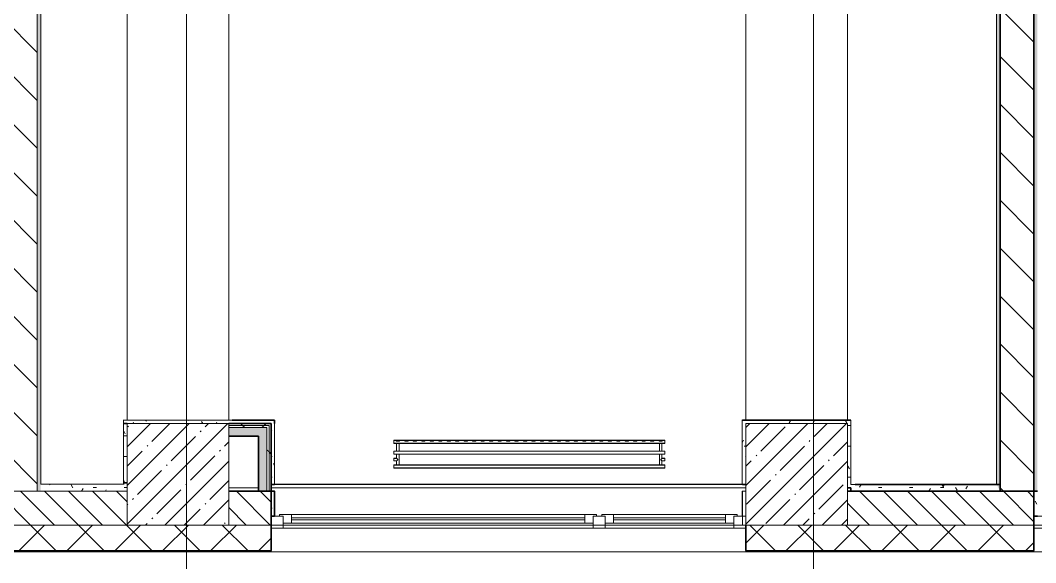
# Model space of a CAD drawing. Header units: millimetres. Extents: x 3914 to 443608, y -156176 to 78197.
# Drawn here: x 199894 to 205884, y -146299 to -143099 of the extents above; entities that cross this region are included whole.
import ezdxf

# ---------------------------------------------------------------- set-up
doc = ezdxf.new("R2010")
doc.units = ezdxf.units.MM
for name, color, linetype, lineweight in [('A-FLOR', 7, 'Continuous', 9), ('A-GLAZ', 7, 'Continuous', 9), ('A-GLAZ-1', 7, 'Continuous', 5), ('A-WALL', 7, 'Continuous', 5), ('A-WALL-1', 7, 'Continuous', 35), ('I-WALL', 7, 'Continuous', 5), ('S-COLS', 7, 'Continuous', 9), ('S-COLS-1', 7, 'Continuous', 5), ('Оси', 7, 'Continuous', 9)]:
    doc.layers.add(name, color=color, linetype=linetype, lineweight=lineweight)
doc.layers.add('A-WALL-FNSH-1', color=9, linetype='Continuous', lineweight=5, true_color=0x808080)
doc.layers.add('M-EQPM-1', color=7, linetype='Continuous', lineweight=9, true_color=0xb2b2b2)
pattern_1 = [(135, (174964.42, -145977.62), (-141.4214, -141.4214), [])]
pattern_2 = [(135, (174964.42, -145977.62), (-70.71068, -70.71068), [])]
pattern_3 = [(0, (174964.42, -145977.62), (243.84, 60.96), [20.117, -162.763, 20.117, -162.763, -975.36]), (0, (174964.42, -145977.62), (243.84, 60.96), [-365.76, 20.117, -345.643, 20.117, -162.763, -426.72]), (0, (174964.42, -145977.62), (243.84, 60.96), [-914.4, 20.117, -101.803, 20.117, -284.683]), (120, (175055.86, -145947.14), (-174.71291, 180.69163), [20.117, -162.763, 20.117, -162.763, -975.36]), (120, (175055.86, -145947.14), (-174.71291, 180.69163), [-365.76, 20.117, -345.643, 20.117, -162.763, -426.72]), (120, (175055.86, -145947.14), (-174.71291, 180.69163), [-914.4, 20.117, -101.803, 20.117, -284.683]), (240, (175086.34, -145825.22), (-69.12709, -241.65163), [20.117, -162.763, 20.117, -162.763, -975.36]), (240, (175086.34, -145825.22), (-69.12709, -241.65163), [-365.76, 20.117, -345.643, 20.117, -162.763, -426.72]), (240, (175086.34, -145825.22), (-69.12709, -241.65163), [-914.4, 20.117, -101.803, 20.117, -284.683])]
pattern_4 = [(45, (174964.42, -145977.62), (-212.132, 212.132), []), (135, (174964.42, -145977.62), (-212.132, -212.132), [])]

# ---------------------------------------------------------------- blocks, each defined once
blk = doc.blocks.new('radiator_prado_classic_z_tip_30_po exemplyaru - Classic Z Тип 30-500-V449-Объем проектирования 2 этажа')
at = {"layer": 'M-EQPM-1'}
for p, q in [((0, -64), (0, -82)), ((0, -64), (1600, -64)), ((1600, -64), (0, -64)), ((0, -82), (0, -64)), ((0, -82), (1600, -82)), ((18.5, -82), (0, -82)), ((17.5, -106.5), (0, -106.5)), ((17.5, -106.5), (0, -106.5)), ((0, -121.5), (0, -106.5)), ((0, -106.5), (0, -107.5)), ((0, -107.5), (0, -112.1)), ((0, -107.5), (0, -108.7)), ((0, -110.3), (0, -107.5)), ((0, -107.5), (0, -107.5)), ((0, -108.7), (0, -110.3)), ((0, -110.3), (0, -114)), ((0, -114), (0, -110.3)), ((0, -112.1), (0, -120.5)), ((0, -114), (0, -117.8)), ((0, -120.5), (0, -114)), ((0, -117.8), (0, -119.3)), ((0, -119.3), (0, -120.5)), ((17.5, -82), (17.5, -106.5)), ((17.5, -82), (17.5, -106.5)), ((17.5, -82), (17.8, -82)), ((18.5, -82), (17.5, -82)), ((17.5, -82), (18.5, -82)), ((30.3, -82), (17.5, -82)), ((17.8, -82), (18.5, -82)), ((18.5, -82), (32.2, -82)), ((32.2, -82), (18.5, -82)), ((18.5, -82), (32.2, -82)), ((32.5, -82), (30.3, -82)), ((32.2, -82), (32.5, -82)), ((32.5, -82), (32.2, -82)), ((32.2, -82), (32.5, -82)), ((1567.8, -82), (32.2, -82)), ((32.5, -146), (32.5, -82)), ((32.5, -146), (32.5, -82)), ((1567.5, -82), (1567.5, -146)), ((1567.5, -82), (1567.5, -146)), ((1567.5, -82), (1567.8, -82)), ((1568.5, -82), (1567.5, -82)), ((1567.5, -82), (1567.8, -82)), ((1567.8, -82), (1567.5, -82)), ((1567.8, -82), (1581.5, -82)), ((1567.8, -82), (1581.5, -82)), ((1581.5, -82), (1567.8, -82)), ((1582.2, -82), (1568.5, -82)), ((1581.5, -82), (1582.5, -82)), ((1581.5, -82), (1582.2, -82)), ((1582.5, -82), (1581.5, -82)), ((1600, -82), (1581.5, -82)), ((1582.5, -82), (1582.2, -82)), ((1582.2, -82), (1582.5, -82)), ((1582.5, -106.5), (1582.5, -82)), ((1582.5, -106.5), (1582.5, -82)), ((1600, -106.5), (1582.5, -106.5)), ((1600, -106.5), (1582.5, -106.5)), ((1600, -82), (1600, -64)), ((1600, -64), (1600, -82)), ((1600, -107.5), (1600, -106.5)), ((1600, -106.5), (1600, -121.5)), ((1600, -107.5), (1600, -106.5)), ((1600, -106.5), (1600, -107.5)), ((1600, -108.7), (1600, -107.5)), ((1600, -120.5), (1600, -107.5)), ((1600, -107.5), (1600, -119.3)), ((1600, -112.1), (1600, -108.7)), ((1600, -120.5), (1600, -112.1)), ((1600, -119.3), (1600, -120.5)), ((0, -120.5), (0, -121.5)), ((0, -120.5), (0, -120.5)), ((0, -121.5), (17.5, -121.5)), ((0, -121.5), (17.5, -121.5)), ((0, -146), (0, -164)), ((1600, -146), (0, -146)), ((0, -146), (18.5, -146)), ((0, -164), (0, -146)), ((0, -164), (1600, -164)), ((17.8, -164), (0, -164)), ((17.5, -121.5), (17.5, -146)), ((17.5, -121.5), (17.5, -146)), ((17.8, -146), (17.5, -146)), ((17.5, -146), (18.5, -146)), ((18.5, -146), (17.5, -146)), ((17.5, -146), (23.1, -146)), ((17.5, -164), (17.5, -210)), ((17.5, -164), (17.5, -210)), ((17.5, -164), (17.8, -164)), ((17.8, -164), (17.5, -164)), ((17.5, -164), (17.8, -164)), ((30.3, -164), (17.5, -164)), ((18.5, -146), (17.8, -146)), ((17.8, -164), (32.2, -164)), ((32.2, -164), (17.8, -164)), ((17.8, -164), (32.2, -164)), ((19.7, -146), (18.5, -146)), ((18.5, -146), (32.2, -146)), ((32.2, -146), (18.5, -146)), ((21.3, -146), (19.7, -146)), ((23.1, -146), (21.3, -146)), ((26.9, -146), (23.1, -146)), ((23.1, -146), (32.5, -146)), ((32.2, -146), (26.9, -146)), ((32.2, -164), (30.3, -164)), ((32.5, -146), (32.2, -146)), ((32.2, -146), (32.5, -146)), ((32.5, -146), (32.2, -146)), ((32.2, -146), (1567.8, -146)), ((32.2, -164), (32.5, -164)), ((32.5, -164), (32.2, -164)), ((32.2, -164), (32.5, -164)), ((32.5, -164), (32.2, -164)), ((1567.8, -164), (32.2, -164)), ((32.5, -210), (32.5, -164)), ((32.5, -210), (32.5, -164)), ((1567.8, -146), (1567.5, -146)), ((1567.5, -146), (1576.9, -146)), ((1567.8, -146), (1567.5, -146)), ((1567.5, -146), (1567.8, -146)), ((1567.5, -164), (1567.5, -210)), ((1567.5, -164), (1567.5, -210)), ((1567.5, -164), (1567.8, -164)), ((1580.3, -164), (1567.5, -164)), ((1567.5, -164), (1567.8, -164)), ((1567.8, -164), (1567.5, -164)), ((1581.5, -146), (1567.8, -146)), ((1581.5, -146), (1567.8, -146)), ((1567.8, -146), (1581.5, -146)), ((1567.8, -164), (1582.2, -164)), ((1567.8, -164), (1582.2, -164)), ((1582.2, -164), (1567.8, -164)), ((1576.9, -146), (1582.5, -146)), ((1582.5, -164), (1580.3, -164)), ((1582.5, -146), (1581.5, -146)), ((1582.5, -146), (1581.5, -146)), ((1581.5, -146), (1582.5, -146)), ((1581.5, -146), (1600, -146)), ((1582.2, -164), (1582.5, -164)), ((1582.2, -164), (1582.5, -164)), ((1582.5, -164), (1582.2, -164)), ((1600, -164), (1582.2, -164)), ((1582.5, -146), (1582.5, -121.5)), ((1582.5, -121.5), (1600, -121.5)), ((1582.5, -146), (1582.5, -121.5)), ((1582.5, -121.5), (1600, -121.5)), ((1582.5, -210), (1582.5, -164)), ((1582.5, -210), (1582.5, -164)), ((1600, -121.5), (1600, -120.5)), ((1600, -121.5), (1600, -120.5)), ((1600, -120.5), (1600, -121.5)), ((1600, -164), (1600, -146)), ((1600, -146), (1600, -164)), ((1600, -210), (0, -210)), ((0, -210), (0, -228)), ((0, -228), (0, -210)), ((0, -210), (17.8, -210)), ((0, -228), (1600, -228)), ((12.5, -228), (0, -228)), ((17.5, -223), (12.5, -228)), ((17.5, -223), (12.5, -228)), ((37.5, -228), (12.5, -228)), ((37.5, -228), (12.5, -228)), ((12.5, -228), (37.5, -228)), ((17.8, -210), (17.5, -210)), ((17.5, -210), (17.8, -210)), ((30.3, -210), (17.5, -210)), ((17.5, -210), (17.8, -210)), ((17.5, -223), (32.5, -223)), ((32.5, -223), (17.5, -223)), ((32.2, -210), (17.8, -210)), ((17.8, -210), (32.2, -210)), ((17.8, -210), (32.2, -210)), ((32.5, -210), (30.3, -210)), ((32.5, -210), (32.2, -210)), ((32.2, -210), (32.5, -210)), ((32.2, -210), (32.5, -210)), ((32.2, -210), (1567.8, -210)), ((37.5, -228), (32.5, -223)), ((32.5, -223), (37.5, -228)), ((62.5, -228), (37.5, -228)), ((67.5, -223), (62.5, -228)), ((67.5, -223), (62.5, -228)), ((87.5, -228), (62.5, -228)), ((87.5, -228), (62.5, -228)), ((62.5, -228), (87.5, -228)), ((67.5, -223), (82.5, -223)), ((82.5, -223), (67.5, -223)), ((87.5, -228), (82.5, -223)), ((82.5, -223), (87.5, -228)), ((112.5, -228), (87.5, -228)), ((117.5, -223), (112.5, -228)), ((117.5, -223), (112.5, -228)), ((137.5, -228), (112.5, -228)), ((137.5, -228), (112.5, -228)), ((112.5, -228), (137.5, -228)), ((117.5, -223), (132.5, -223)), ((132.5, -223), (117.5, -223)), ((137.5, -228), (132.5, -223)), ((132.5, -223), (137.5, -228)), ((162.5, -228), (137.5, -228)), ((167.5, -223), (162.5, -228)), ((167.5, -223), (162.5, -228)), ((187.5, -228), (162.5, -228)), ((187.5, -228), (162.5, -228)), ((162.5, -228), (187.5, -228)), ((167.5, -223), (182.5, -223)), ((182.5, -223), (167.5, -223)), ((187.5, -228), (182.5, -223)), ((182.5, -223), (187.5, -228)), ((212.5, -228), (187.5, -228)), ((217.5, -223), (212.5, -228)), ((217.5, -223), (212.5, -228)), ((237.5, -228), (212.5, -228)), ((237.5, -228), (212.5, -228)), ((212.5, -228), (237.5, -228)), ((217.5, -223), (232.5, -223)), ((232.5, -223), (217.5, -223)), ((237.5, -228), (232.5, -223)), ((232.5, -223), (237.5, -228)), ((262.5, -228), (237.5, -228)), ((267.5, -223), (262.5, -228)), ((267.5, -223), (262.5, -228)), ((287.5, -228), (262.5, -228)), ((287.5, -228), (262.5, -228)), ((262.5, -228), (287.5, -228)), ((267.5, -223), (282.5, -223)), ((282.5, -223), (267.5, -223)), ((287.5, -228), (282.5, -223)), ((282.5, -223), (287.5, -228)), ((312.5, -228), (287.5, -228)), ((317.5, -223), (312.5, -228)), ((317.5, -223), (312.5, -228)), ((337.5, -228), (312.5, -228)), ((337.5, -228), (312.5, -228)), ((312.5, -228), (337.5, -228)), ((317.5, -223), (332.5, -223)), ((332.5, -223), (317.5, -223)), ((337.5, -228), (332.5, -223)), ((332.5, -223), (337.5, -228)), ((362.5, -228), (337.5, -228)), ((367.5, -223), (362.5, -228)), ((367.5, -223), (362.5, -228)), ((387.5, -228), (362.5, -228)), ((387.5, -228), (362.5, -228)), ((362.5, -228), (387.5, -228)), ((367.5, -223), (382.5, -223)), ((382.5, -223), (367.5, -223)), ((387.5, -228), (382.5, -223)), ((382.5, -223), (387.5, -228)), ((412.5, -228), (387.5, -228)), ((417.5, -223), (412.5, -228)), ((417.5, -223), (412.5, -228)), ((437.5, -228), (412.5, -228)), ((437.5, -228), (412.5, -228)), ((412.5, -228), (437.5, -228)), ((417.5, -223), (432.5, -223)), ((432.5, -223), (417.5, -223)), ((437.5, -228), (432.5, -223)), ((432.5, -223), (437.5, -228)), ((462.5, -228), (437.5, -228)), ((467.5, -223), (462.5, -228)), ((467.5, -223), (462.5, -228)), ((487.5, -228), (462.5, -228)), ((487.5, -228), (462.5, -228)), ((462.5, -228), (487.5, -228)), ((467.5, -223), (482.5, -223)), ((482.5, -223), (467.5, -223)), ((487.5, -228), (482.5, -223)), ((482.5, -223), (487.5, -228)), ((512.5, -228), (487.5, -228)), ((517.5, -223), (512.5, -228)), ((517.5, -223), (512.5, -228)), ((537.5, -228), (512.5, -228)), ((537.5, -228), (512.5, -228)), ((512.5, -228), (537.5, -228)), ((517.5, -223), (532.5, -223)), ((532.5, -223), (517.5, -223)), ((537.5, -228), (532.5, -223)), ((532.5, -223), (537.5, -228)), ((562.5, -228), (537.5, -228)), ((567.5, -223), (562.5, -228)), ((567.5, -223), (562.5, -228)), ((587.5, -228), (562.5, -228)), ((587.5, -228), (562.5, -228)), ((562.5, -228), (587.5, -228)), ((567.5, -223), (582.5, -223)), ((582.5, -223), (567.5, -223)), ((587.5, -228), (582.5, -223)), ((582.5, -223), (587.5, -228)), ((612.5, -228), (587.5, -228)), ((617.5, -223), (612.5, -228)), ((617.5, -223), (612.5, -228)), ((637.5, -228), (612.5, -228)), ((637.5, -228), (612.5, -228)), ((612.5, -228), (637.5, -228)), ((617.5, -223), (632.5, -223)), ((632.5, -223), (617.5, -223)), ((637.5, -228), (632.5, -223)), ((632.5, -223), (637.5, -228)), ((662.5, -228), (637.5, -228)), ((667.5, -223), (662.5, -228)), ((667.5, -223), (662.5, -228)), ((687.5, -228), (662.5, -228)), ((687.5, -228), (662.5, -228)), ((662.5, -228), (687.5, -228)), ((667.5, -223), (682.5, -223)), ((682.5, -223), (667.5, -223)), ((687.5, -228), (682.5, -223)), ((682.5, -223), (687.5, -228)), ((712.5, -228), (687.5, -228)), ((717.5, -223), (712.5, -228)), ((717.5, -223), (712.5, -228)), ((737.5, -228), (712.5, -228)), ((737.5, -228), (712.5, -228)), ((712.5, -228), (737.5, -228)), ((717.5, -223), (732.5, -223)), ((732.5, -223), (717.5, -223)), ((737.5, -228), (732.5, -223)), ((732.5, -223), (737.5, -228)), ((762.5, -228), (737.5, -228)), ((767.5, -223), (762.5, -228)), ((767.5, -223), (762.5, -228)), ((787.5, -228), (762.5, -228)), ((787.5, -228), (762.5, -228)), ((762.5, -228), (787.5, -228)), ((767.5, -223), (782.5, -223)), ((782.5, -223), (767.5, -223)), ((787.5, -228), (782.5, -223)), ((782.5, -223), (787.5, -228)), ((812.5, -228), (787.5, -228)), ((817.5, -223), (812.5, -228)), ((817.5, -223), (812.5, -228)), ((837.5, -228), (812.5, -228)), ((837.5, -228), (812.5, -228)), ((812.5, -228), (837.5, -228)), ((817.5, -223), (832.5, -223)), ((832.5, -223), (817.5, -223)), ((837.5, -228), (832.5, -223)), ((832.5, -223), (837.5, -228)), ((862.5, -228), (837.5, -228)), ((867.5, -223), (862.5, -228)), ((867.5, -223), (862.5, -228)), ((887.5, -228), (862.5, -228)), ((887.5, -228), (862.5, -228)), ((862.5, -228), (887.5, -228)), ((867.5, -223), (882.5, -223)), ((882.5, -223), (867.5, -223)), ((887.5, -228), (882.5, -223)), ((882.5, -223), (887.5, -228)), ((912.5, -228), (887.5, -228)), ((917.5, -223), (912.5, -228)), ((917.5, -223), (912.5, -228)), ((937.5, -228), (912.5, -228)), ((937.5, -228), (912.5, -228)), ((912.5, -228), (937.5, -228)), ((917.5, -223), (932.5, -223)), ((932.5, -223), (917.5, -223)), ((937.5, -228), (932.5, -223)), ((932.5, -223), (937.5, -228)), ((962.5, -228), (937.5, -228)), ((967.5, -223), (962.5, -228)), ((967.5, -223), (962.5, -228)), ((987.5, -228), (962.5, -228)), ((987.5, -228), (962.5, -228)), ((962.5, -228), (987.5, -228)), ((967.5, -223), (982.5, -223)), ((982.5, -223), (967.5, -223)), ((987.5, -228), (982.5, -223)), ((982.5, -223), (987.5, -228)), ((1012.5, -228), (987.5, -228)), ((1017.5, -223), (1012.5, -228)), ((1017.5, -223), (1012.5, -228)), ((1037.5, -228), (1012.5, -228)), ((1037.5, -228), (1012.5, -228)), ((1012.5, -228), (1037.5, -228)), ((1017.5, -223), (1032.5, -223)), ((1032.5, -223), (1017.5, -223)), ((1037.5, -228), (1032.5, -223)), ((1032.5, -223), (1037.5, -228)), ((1062.5, -228), (1037.5, -228)), ((1067.5, -223), (1062.5, -228)), ((1067.5, -223), (1062.5, -228)), ((1087.5, -228), (1062.5, -228)), ((1087.5, -228), (1062.5, -228)), ((1062.5, -228), (1087.5, -228)), ((1067.5, -223), (1082.5, -223)), ((1082.5, -223), (1067.5, -223)), ((1087.5, -228), (1082.5, -223)), ((1082.5, -223), (1087.5, -228)), ((1112.5, -228), (1087.5, -228)), ((1117.5, -223), (1112.5, -228)), ((1117.5, -223), (1112.5, -228)), ((1137.5, -228), (1112.5, -228)), ((1137.5, -228), (1112.5, -228)), ((1112.5, -228), (1137.5, -228)), ((1117.5, -223), (1132.5, -223)), ((1132.5, -223), (1117.5, -223)), ((1137.5, -228), (1132.5, -223)), ((1132.5, -223), (1137.5, -228)), ((1162.5, -228), (1137.5, -228)), ((1167.5, -223), (1162.5, -228)), ((1167.5, -223), (1162.5, -228)), ((1187.5, -228), (1162.5, -228)), ((1187.5, -228), (1162.5, -228)), ((1162.5, -228), (1187.5, -228)), ((1167.5, -223), (1182.5, -223)), ((1182.5, -223), (1167.5, -223)), ((1187.5, -228), (1182.5, -223)), ((1182.5, -223), (1187.5, -228)), ((1212.5, -228), (1187.5, -228)), ((1217.5, -223), (1212.5, -228)), ((1217.5, -223), (1212.5, -228)), ((1237.5, -228), (1212.5, -228)), ((1237.5, -228), (1212.5, -228)), ((1212.5, -228), (1237.5, -228)), ((1217.5, -223), (1232.5, -223)), ((1232.5, -223), (1217.5, -223)), ((1237.5, -228), (1232.5, -223)), ((1232.5, -223), (1237.5, -228)), ((1262.5, -228), (1237.5, -228)), ((1267.5, -223), (1262.5, -228)), ((1267.5, -223), (1262.5, -228)), ((1287.5, -228), (1262.5, -228)), ((1287.5, -228), (1262.5, -228)), ((1262.5, -228), (1287.5, -228)), ((1267.5, -223), (1282.5, -223)), ((1282.5, -223), (1267.5, -223)), ((1287.5, -228), (1282.5, -223)), ((1282.5, -223), (1287.5, -228)), ((1312.5, -228), (1287.5, -228)), ((1317.5, -223), (1312.5, -228)), ((1317.5, -223), (1312.5, -228)), ((1337.5, -228), (1312.5, -228)), ((1337.5, -228), (1312.5, -228)), ((1312.5, -228), (1337.5, -228)), ((1317.5, -223), (1332.5, -223)), ((1332.5, -223), (1317.5, -223)), ((1337.5, -228), (1332.5, -223)), ((1332.5, -223), (1337.5, -228)), ((1362.5, -228), (1337.5, -228)), ((1367.5, -223), (1362.5, -228)), ((1367.5, -223), (1362.5, -228)), ((1387.5, -228), (1362.5, -228)), ((1387.5, -228), (1362.5, -228)), ((1362.5, -228), (1387.5, -228)), ((1367.5, -223), (1382.5, -223)), ((1382.5, -223), (1367.5, -223)), ((1387.5, -228), (1382.5, -223)), ((1382.5, -223), (1387.5, -228)), ((1412.5, -228), (1387.5, -228)), ((1417.5, -223), (1412.5, -228)), ((1417.5, -223), (1412.5, -228)), ((1437.5, -228), (1412.5, -228)), ((1437.5, -228), (1412.5, -228)), ((1412.5, -228), (1437.5, -228)), ((1417.5, -223), (1432.5, -223)), ((1432.5, -223), (1417.5, -223)), ((1437.5, -228), (1432.5, -223)), ((1432.5, -223), (1437.5, -228)), ((1462.5, -228), (1437.5, -228)), ((1467.5, -223), (1462.5, -228)), ((1467.5, -223), (1462.5, -228)), ((1487.5, -228), (1462.5, -228)), ((1487.5, -228), (1462.5, -228)), ((1462.5, -228), (1487.5, -228)), ((1467.5, -223), (1482.5, -223)), ((1482.5, -223), (1467.5, -223)), ((1487.5, -228), (1482.5, -223)), ((1482.5, -223), (1487.5, -228)), ((1512.5, -228), (1487.5, -228)), ((1517.5, -223), (1512.5, -228)), ((1517.5, -223), (1512.5, -228)), ((1537.5, -228), (1512.5, -228)), ((1537.5, -228), (1512.5, -228)), ((1512.5, -228), (1537.5, -228)), ((1517.5, -223), (1532.5, -223)), ((1532.5, -223), (1517.5, -223)), ((1537.5, -228), (1532.5, -223)), ((1532.5, -223), (1537.5, -228)), ((1562.5, -228), (1537.5, -228)), ((1567.5, -223), (1562.5, -228)), ((1567.5, -223), (1562.5, -228)), ((1587.5, -228), (1562.5, -228)), ((1587.5, -228), (1562.5, -228)), ((1562.5, -228), (1587.5, -228)), ((1567.8, -210), (1567.5, -210)), ((1567.5, -210), (1567.8, -210)), ((1567.8, -210), (1567.5, -210)), ((1567.5, -210), (1567.8, -210)), ((1567.5, -223), (1582.5, -223)), ((1582.5, -223), (1567.5, -223)), ((1569.7, -210), (1567.8, -210)), ((1567.8, -210), (1582.2, -210)), ((1582.2, -210), (1567.8, -210)), ((1567.8, -210), (1582.2, -210)), ((1582.5, -210), (1569.7, -210)), ((1582.2, -210), (1582.5, -210)), ((1582.5, -210), (1582.2, -210)), ((1582.2, -210), (1582.5, -210)), ((1582.2, -210), (1600, -210)), ((1587.5, -228), (1582.5, -223)), ((1582.5, -223), (1587.5, -228)), ((1600, -228), (1587.5, -228)), ((1600, -228), (1600, -210)), ((1600, -210), (1600, -228))]:
    blk.add_line(p, q, dxfattribs=at)
for points, knots in [([(18.5, -107.5), (18.4, -107.4), (18.3, -107.3), (18.1, -107.1), (17.9, -106.9), (17.8, -106.8), (17.7, -106.7), (17.5, -106.5), (17.5, -106.5), (17.5, -106.5)], [0.7142857, 0.7142857, 0.7142857, 0.7142857, 0.75, 0.7857143, 0.8214286, 0.8571429, 0.8928571, 0.9285714, 1, 1, 1, 1]), ([(17.5, -106.5), (17.5, -106.5), (17.5, -106.5), (17.7, -106.7), (17.8, -106.8), (17.9, -106.9), (18.1, -107.1), (18.3, -107.3), (18.4, -107.4), (18.5, -107.5)], [0, 0, 0, 0, 0.0714286, 0.1071429, 0.1428571, 0.1785714, 0.2142857, 0.25, 0.2857143, 0.2857143, 0.2857143, 0.2857143]), ([(17.5, -106.5), (17.5, -106.5), (17.5, -106.5), (17.7, -106.7), (17.8, -106.8), (17.9, -106.9), (18.1, -107.1), (18.3, -107.3), (18.4, -107.4), (18.5, -107.5)], [0, 0, 0, 0, 0.0714286, 0.1071429, 0.1428571, 0.1785714, 0.2142857, 0.25, 0.2857143, 0.2857143, 0.2857143, 0.2857143]), ([(25, -114), (24.5, -113.5), (23.6, -112.6), (22.4, -111.4), (21.6, -110.6), (21.1, -110.1), (20.8, -109.8), (20.5, -109.5), (20.2, -109.2), (19.8, -108.9), (19.6, -108.6), (19.3, -108.3), (19, -108), (18.7, -107.7), (18.5, -107.5), (18.3, -107.3), (18.1, -107.1), (17.9, -106.9), (17.8, -106.8), (17.7, -106.7), (17.5, -106.5), (17.5, -106.5), (17.5, -106.5)], [0, 0, 0, 0, 0.142857, 0.285714, 0.357143, 0.392857, 0.428571, 0.464286, 0.5, 0.535714, 0.571429, 0.607143, 0.642857, 0.678571, 0.714286, 0.75, 0.785714, 0.821429, 0.857143, 0.892857, 0.928571, 1, 1, 1, 1]), ([(17.5, -121.5), (17.5, -121.5), (17.5, -121.5), (17.7, -121.3), (17.8, -121.2), (17.9, -121.1), (18.1, -120.9), (18.3, -120.7), (18.5, -120.5), (18.7, -120.3), (19, -120), (19.3, -119.7), (19.6, -119.4), (19.8, -119.1), (20.3, -118.7), (20.7, -118.3), (21.1, -117.9), (21.6, -117.4), (22.4, -116.6), (23.6, -115.4), (24.5, -114.5), (25, -114)], [0, 0, 0, 0, 0.071429, 0.107143, 0.142857, 0.178571, 0.214286, 0.25, 0.285714, 0.321429, 0.357143, 0.392857, 0.428571, 0.464286, 0.5, 0.571429, 0.607143, 0.642857, 0.714286, 0.857143, 1, 1, 1, 1]), ([(22.1, -111.1), (21.9, -110.9), (21.6, -110.6), (21.1, -110.1), (20.8, -109.8), (20.5, -109.5), (20.2, -109.2), (19.9, -108.8), (19.7, -108.7), (19.6, -108.6)], [0.2857143, 0.2857143, 0.2857143, 0.2857143, 0.3571429, 0.3928571, 0.4285714, 0.4642857, 0.5, 0.5357143, 0.5714286, 0.5714286, 0.5714286, 0.5714286]), ([(19.6, -108.6), (19.7, -108.7), (19.9, -108.8), (20.3, -109.3), (20.7, -109.7), (21.1, -110.1), (21.6, -110.6), (21.9, -110.9), (22.1, -111.1)], [0.4285714, 0.4285714, 0.4285714, 0.4285714, 0.4642857, 0.5, 0.5714286, 0.6071429, 0.6428571, 0.7142857, 0.7142857, 0.7142857, 0.7142857]), ([(19.6, -108.6), (19.7, -108.7), (19.8, -108.9), (20.3, -109.3), (20.7, -109.7), (21.1, -110.1), (21.6, -110.6), (21.9, -110.9), (22.1, -111.1)], [0.4285714, 0.4285714, 0.4285714, 0.4285714, 0.4642857, 0.5, 0.5714286, 0.6071429, 0.6428571, 0.7142857, 0.7142857, 0.7142857, 0.7142857]), ([(19.6, -119.4), (19.7, -119.3), (19.9, -119.2), (20.3, -118.7), (20.7, -118.3), (21.1, -117.9), (21.6, -117.4), (21.9, -117.1), (22.1, -116.9)], [0.4285714, 0.4285714, 0.4285714, 0.4285714, 0.4642857, 0.5, 0.5714286, 0.6071429, 0.6428571, 0.7142857, 0.7142857, 0.7142857, 0.7142857]), ([(22.1, -116.9), (21.9, -117.1), (21.6, -117.4), (21.1, -117.9), (20.8, -118.2), (20.5, -118.5), (20.2, -118.8), (19.9, -119.2), (19.7, -119.3), (19.6, -119.4)], [0.2857143, 0.2857143, 0.2857143, 0.2857143, 0.3571429, 0.3928571, 0.4285714, 0.4642857, 0.5, 0.5357143, 0.5714286, 0.5714286, 0.5714286, 0.5714286]), ([(22.1, -116.9), (21.9, -117.1), (21.6, -117.4), (21.1, -117.9), (20.8, -118.2), (20.5, -118.5), (20.2, -118.8), (19.8, -119.1), (19.7, -119.3), (19.6, -119.4)], [0.2857143, 0.2857143, 0.2857143, 0.2857143, 0.3571429, 0.3928571, 0.4285714, 0.4642857, 0.5, 0.5357143, 0.5714286, 0.5714286, 0.5714286, 0.5714286]), ([(1575, -114), (1575.5, -113.5), (1576.4, -112.6), (1577.6, -111.4), (1578.4, -110.6), (1578.9, -110.1), (1579.2, -109.8), (1579.5, -109.5), (1579.8, -109.2), (1580.1, -108.8), (1580.4, -108.6), (1580.7, -108.3), (1581, -108), (1581.3, -107.7), (1581.5, -107.5), (1581.7, -107.3), (1581.9, -107.1), (1582.1, -106.9), (1582.2, -106.8), (1582.3, -106.7), (1582.5, -106.5), (1582.5, -106.5), (1582.5, -106.5)], [0, 0, 0, 0, 0.142857, 0.285714, 0.357143, 0.392857, 0.428571, 0.464286, 0.5, 0.535714, 0.571429, 0.607143, 0.642857, 0.678571, 0.714286, 0.75, 0.785714, 0.821429, 0.857143, 0.892857, 0.928571, 1, 1, 1, 1]), ([(1582.5, -121.5), (1582.5, -121.5), (1582.5, -121.5), (1582.3, -121.3), (1582.2, -121.2), (1582.1, -121.1), (1581.9, -120.9), (1581.7, -120.7), (1581.5, -120.5), (1581.3, -120.3), (1581, -120), (1580.7, -119.7), (1580.4, -119.4), (1580.1, -119.2), (1579.7, -118.7), (1579.3, -118.3), (1578.9, -117.9), (1578.4, -117.4), (1577.6, -116.6), (1576.4, -115.4), (1575.5, -114.5), (1575, -114)], [0, 0, 0, 0, 0.071429, 0.107143, 0.142857, 0.178571, 0.214286, 0.25, 0.285714, 0.321429, 0.357143, 0.392857, 0.428571, 0.464286, 0.5, 0.571429, 0.607143, 0.642857, 0.714286, 0.857143, 1, 1, 1, 1]), ([(1580.4, -108.6), (1580.3, -108.7), (1580.1, -108.8), (1579.7, -109.3), (1579.3, -109.7), (1578.9, -110.1), (1578.4, -110.6), (1578.1, -110.9), (1577.9, -111.1)], [0.4285714, 0.4285714, 0.4285714, 0.4285714, 0.4642857, 0.5, 0.5714286, 0.6071429, 0.6428571, 0.7142857, 0.7142857, 0.7142857, 0.7142857]), ([(1577.9, -111.1), (1578.1, -110.9), (1578.4, -110.6), (1578.9, -110.1), (1579.2, -109.8), (1579.5, -109.5), (1579.8, -109.2), (1580.1, -108.8), (1580.3, -108.7), (1580.4, -108.6)], [0.2857143, 0.2857143, 0.2857143, 0.2857143, 0.3571429, 0.3928571, 0.4285714, 0.4642857, 0.5, 0.5357143, 0.5714286, 0.5714286, 0.5714286, 0.5714286]), ([(1579.2, -109.8), (1579.1, -109.9), (1578.9, -110.1), (1578.4, -110.6), (1578.1, -110.9), (1577.9, -111.1)], [0.5714286, 0.5714286, 0.5714286, 0.5714286, 0.6071429, 0.6428571, 0.7142857, 0.7142857, 0.7142857, 0.7142857]), ([(1577.9, -116.9), (1578.1, -117.1), (1578.4, -117.4), (1578.9, -117.9), (1579.2, -118.2), (1579.5, -118.5), (1579.8, -118.8), (1580.1, -119.2), (1580.3, -119.3), (1580.4, -119.4)], [0.2857143, 0.2857143, 0.2857143, 0.2857143, 0.3571429, 0.3928571, 0.4285714, 0.4642857, 0.5, 0.5357143, 0.5714286, 0.5714286, 0.5714286, 0.5714286]), ([(1577.9, -116.9), (1578.1, -117.1), (1578.4, -117.4), (1578.9, -117.9), (1579.1, -118.1), (1579.2, -118.2)], [0.2857143, 0.2857143, 0.2857143, 0.2857143, 0.3571429, 0.3928571, 0.4285714, 0.4285714, 0.4285714, 0.4285714]), ([(1580.4, -119.4), (1580.3, -119.3), (1580.1, -119.2), (1579.7, -118.7), (1579.3, -118.3), (1578.9, -117.9), (1578.4, -117.4), (1578.1, -117.1), (1577.9, -116.9)], [0.4285714, 0.4285714, 0.4285714, 0.4285714, 0.4642857, 0.5, 0.5714286, 0.6071429, 0.6428571, 0.7142857, 0.7142857, 0.7142857, 0.7142857]), ([(1580.4, -108.6), (1580.3, -108.7), (1580.1, -108.8), (1579.7, -109.3), (1579.4, -109.6), (1579.2, -109.8)], [0.4285714, 0.4285714, 0.4285714, 0.4285714, 0.4642857, 0.5, 0.5714286, 0.5714286, 0.5714286, 0.5714286]), ([(1582.5, -106.5), (1582.5, -106.5), (1582.5, -106.5), (1582.3, -106.7), (1582.2, -106.8), (1582.1, -106.9), (1581.9, -107.1), (1581.7, -107.3), (1581.6, -107.4), (1581.5, -107.5)], [0, 0, 0, 0, 0.0714286, 0.1071429, 0.1428571, 0.1785714, 0.2142857, 0.25, 0.2857143, 0.2857143, 0.2857143, 0.2857143]), ([(1582.5, -106.5), (1582.5, -106.5), (1582.5, -106.5), (1582.3, -106.7), (1582.2, -106.8), (1582.1, -106.9), (1581.9, -107.1), (1581.7, -107.3), (1581.6, -107.4), (1581.5, -107.5)], [0, 0, 0, 0, 0.0714286, 0.1071429, 0.1428571, 0.1785714, 0.2142857, 0.25, 0.2857143, 0.2857143, 0.2857143, 0.2857143]), ([(1581.5, -107.5), (1581.6, -107.4), (1581.7, -107.3), (1581.9, -107.1), (1582.1, -106.9), (1582.2, -106.8), (1582.3, -106.7), (1582.5, -106.5), (1582.5, -106.5), (1582.5, -106.5)], [0.7142857, 0.7142857, 0.7142857, 0.7142857, 0.75, 0.7857143, 0.8214286, 0.8571429, 0.8928571, 0.9285714, 1, 1, 1, 1]), ([(17.5, -121.5), (17.5, -121.5), (17.5, -121.5), (17.7, -121.3), (17.8, -121.2), (17.9, -121.1), (18.1, -120.9), (18.3, -120.7), (18.4, -120.6), (18.5, -120.5)], [0, 0, 0, 0, 0.0714286, 0.1071429, 0.1428571, 0.1785714, 0.2142857, 0.25, 0.2857143, 0.2857143, 0.2857143, 0.2857143]), ([(18.5, -120.5), (18.4, -120.6), (18.3, -120.7), (18.1, -120.9), (17.9, -121.1), (17.8, -121.2), (17.7, -121.3), (17.5, -121.5), (17.5, -121.5), (17.5, -121.5)], [0.7142857, 0.7142857, 0.7142857, 0.7142857, 0.75, 0.7857143, 0.8214286, 0.8571429, 0.8928571, 0.9285714, 1, 1, 1, 1]), ([(18.5, -120.5), (18.4, -120.6), (18.3, -120.7), (18.1, -120.9), (17.9, -121.1), (17.8, -121.2), (17.7, -121.3), (17.5, -121.5), (17.5, -121.5), (17.5, -121.5)], [0.7142857, 0.7142857, 0.7142857, 0.7142857, 0.75, 0.7857143, 0.8214286, 0.8571429, 0.8928571, 0.9285714, 1, 1, 1, 1]), ([(1581.5, -120.5), (1581.6, -120.6), (1581.7, -120.7), (1581.9, -120.9), (1582.1, -121.1), (1582.2, -121.2), (1582.3, -121.3), (1582.5, -121.5), (1582.5, -121.5), (1582.5, -121.5)], [0.7142857, 0.7142857, 0.7142857, 0.7142857, 0.75, 0.7857143, 0.8214286, 0.8571429, 0.8928571, 0.9285714, 1, 1, 1, 1]), ([(1581.5, -120.5), (1581.6, -120.6), (1581.7, -120.7), (1581.9, -120.9), (1582.1, -121.1), (1582.2, -121.2), (1582.3, -121.3), (1582.5, -121.5), (1582.5, -121.5), (1582.5, -121.5)], [0.7142857, 0.7142857, 0.7142857, 0.7142857, 0.75, 0.7857143, 0.8214286, 0.8571429, 0.8928571, 0.9285714, 1, 1, 1, 1]), ([(1582.5, -121.5), (1582.5, -121.5), (1582.5, -121.5), (1582.3, -121.3), (1582.2, -121.2), (1582.1, -121.1), (1581.9, -120.9), (1581.7, -120.7), (1581.6, -120.6), (1581.5, -120.5)], [0, 0, 0, 0, 0.0714286, 0.1071429, 0.1428571, 0.1785714, 0.2142857, 0.25, 0.2857143, 0.2857143, 0.2857143, 0.2857143])]:
    blk.add_open_spline(points, degree=3, knots=knots, dxfattribs=at)
for points in [[(19.6, -108.6), (19.5, -108.5), (19.3, -108.3), (19, -108), (18.7, -107.7), (18.6, -107.6), (18.5, -107.5)], [(18.5, -107.5), (18.6, -107.6), (18.7, -107.7), (19, -108), (19.3, -108.3), (19.5, -108.5), (19.6, -108.6)], [(18.5, -107.5), (18.6, -107.6), (18.7, -107.7), (19, -108), (19.3, -108.3), (19.5, -108.5), (19.6, -108.6)], [(18.5, -120.5), (18.6, -120.4), (18.7, -120.3), (19, -120), (19.3, -119.7), (19.5, -119.5), (19.6, -119.4)], [(19.6, -119.4), (19.5, -119.5), (19.3, -119.7), (19, -120), (18.7, -120.3), (18.6, -120.4), (18.5, -120.5)], [(19.6, -119.4), (19.5, -119.5), (19.3, -119.7), (19, -120), (18.7, -120.3), (18.6, -120.4), (18.5, -120.5)], [(25, -114), (24.5, -113.5), (23.6, -112.6), (22.6, -111.6), (22.1, -111.1)], [(22.1, -111.1), (22.6, -111.6), (23.6, -112.6), (24.5, -113.5), (25, -114)], [(22.1, -111.1), (22.6, -111.6), (23.6, -112.6), (24.5, -113.5), (25, -114)], [(22.1, -116.9), (22.6, -116.4), (23.6, -115.4), (24.5, -114.5), (25, -114)], [(25, -114), (24.5, -114.5), (23.6, -115.4), (22.6, -116.4), (22.1, -116.9)], [(25, -114), (24.5, -114.5), (23.6, -115.4), (22.6, -116.4), (22.1, -116.9)], [(1577.9, -111.1), (1577.4, -111.6), (1576.4, -112.6), (1575.5, -113.5), (1575, -114)], [(1577.9, -111.1), (1577.4, -111.6), (1576.4, -112.6), (1575.5, -113.5), (1575, -114)], [(1575, -114), (1575.5, -113.5), (1576.4, -112.6), (1577.4, -111.6), (1577.9, -111.1)], [(1575, -114), (1575.5, -114.5), (1576.4, -115.4), (1577.4, -116.4), (1577.9, -116.9)], [(1575, -114), (1575.5, -114.5), (1576.4, -115.4), (1577.4, -116.4), (1577.9, -116.9)], [(1577.9, -116.9), (1577.4, -116.4), (1576.4, -115.4), (1575.5, -114.5), (1575, -114)], [(1579.2, -118.2), (1579.3, -118.3), (1579.5, -118.5), (1579.8, -118.8), (1580.1, -119.2), (1580.3, -119.3), (1580.4, -119.4)], [(1581.5, -107.5), (1581.4, -107.6), (1581.3, -107.7), (1581, -108), (1580.7, -108.3), (1580.5, -108.5), (1580.4, -108.6)], [(1581.5, -107.5), (1581.4, -107.6), (1581.3, -107.7), (1581, -108), (1580.7, -108.3), (1580.5, -108.5), (1580.4, -108.6)], [(1580.4, -108.6), (1580.5, -108.5), (1580.7, -108.3), (1581, -108), (1581.3, -107.7), (1581.4, -107.6), (1581.5, -107.5)], [(1580.4, -119.4), (1580.5, -119.5), (1580.7, -119.7), (1581, -120), (1581.3, -120.3), (1581.4, -120.4), (1581.5, -120.5)], [(1580.4, -119.4), (1580.5, -119.5), (1580.7, -119.7), (1581, -120), (1581.3, -120.3), (1581.4, -120.4), (1581.5, -120.5)], [(1581.5, -120.5), (1581.4, -120.4), (1581.3, -120.3), (1581, -120), (1580.7, -119.7), (1580.5, -119.5), (1580.4, -119.4)]]:
    blk.add_open_spline(points, degree=3, dxfattribs=at)
blk = doc.blocks.new('BSC_Колонна _Прямоугольная - 600х600-V283-Объем проектирования 2 этажа')
at = {"layer": 'S-COLS-1'}
h = blk.add_hatch(dxfattribs=at)
h.set_pattern_fill('FP_9', color=256, style=0, pattern_type=2)
h.set_pattern_definition([(45, (-25860, -200), (-114.0493, 114.0493), []), (45, (-25745.95, -200), (-114.0493, 114.0493), [201.613, -40.323, 6.706, -33.617])])
h.paths.add_polyline_path([(270.5, -300), (300, -300), (300, 300), (-300, 300), (-300, -300)])
for p, q in [((300, 300), (-300, 300)), ((-300, 300), (-300, -300)), ((300, -300), (300, 300)), ((-300, -300), (300, -300))]:
    blk.add_line(p, q, dxfattribs=at)
blk = doc.blocks.new('BSC_Колонна _Прямоугольная - 600х600-V284-Объем проектирования 2 этажа')
at = {"layer": 'S-COLS-1'}
h = blk.add_hatch(dxfattribs=at)
h.set_pattern_fill('FP_10', color=256, style=0, pattern_type=2)
h.set_pattern_definition([(45, (-29509.74, -200), (-114.04925, 114.04925), []), (45, (-29395.7, -200), (-114.04925, 114.04925), [201.613, -40.323, 6.706, -33.617])])
h.paths.add_polyline_path([(-300, -300), (300, -300), (300, 300), (-300, 300), (-300, -206.9)])
for p, q in [((300, 300), (-300, 300)), ((-300, 300), (-300, -300)), ((300, -300), (300, 300)), ((-300, -300), (300, -300))]:
    blk.add_line(p, q, dxfattribs=at)
blk = doc.blocks.new('120_Окно_СКБ_2Ст - 120_Окно_СКБ_2Ст 2100х2400 _мал створка справа_-22446225-Объем проектирования 2 этажа')
at = {"layer": 'A-GLAZ'}
for p, q in [((-1050, -127), (-1050, -57)), ((-1050, -57), (-980, -57)), ((-980, -57), (-980, -127)), ((150, -127), (150, -57)), ((150, -57), (220, -57)), ((220, -57), (220, -127)), ((980, -127), (980, -57)), ((980, -57), (1050, -57)), ((1050, -57), (1050, -127)), ((150, -87), (-980, -87)), ((-980, -87), (-980, -127)), ((-930, -137), (-930, -87)), ((100, -137), (100, -87)), ((150, -127), (150, -87)), ((980, -87), (220, -87)), ((220, -87), (220, -127)), ((270, -137), (270, -87)), ((930, -137), (930, -87)), ((980, -127), (980, -87)), ((-980, -127), (-1050, -127)), ((-980, -127), (-1000, -127)), ((-1000, -127), (-1000, -137)), ((-1000, -137), (170, -137)), ((170, -137), (-1000, -137)), ((220, -127), (150, -127)), ((170, -127), (150, -127)), ((170, -137), (170, -127)), ((220, -127), (200, -127)), ((200, -127), (200, -137)), ((200, -137), (1000, -137)), ((1000, -137), (200, -137)), ((1050, -127), (980, -127)), ((1000, -127), (980, -127)), ((1000, -137), (1000, -127))]:
    blk.add_line(p, q, dxfattribs=at)
at = {"layer": 'A-GLAZ-1'}
for p, q in [((1050, -57), (-1050, -57)), ((-930, -107), (100, -107)), ((100, -117), (-930, -117)), ((270, -107), (930, -107)), ((930, -117), (270, -117)), ((-1030, -127), (-1000, -127)), ((170, -127), (200, -127)), ((1000, -127), (1030, -127))]:
    blk.add_line(p, q, dxfattribs=at)
blk = doc.blocks.new('120_Окно_СКБ_2Ст - 120_Окно_СКБ_2Ст 2800х2500 4-24273432-Объем проектирования 2 этажа')
at = {"layer": 'A-GLAZ'}
for p, q in [((-1400, -127), (-1400, -57)), ((-1400, -57), (-1330, -57)), ((-1330, -57), (-1330, -127)), ((-570, -127), (-570, -57)), ((-570, -57), (-500, -57)), ((-500, -57), (-500, -127)), ((1330, -127), (1330, -57)), ((1330, -57), (1400, -57)), ((1400, -57), (1400, -127)), ((-570, -87), (-1330, -87)), ((-1330, -87), (-1330, -127)), ((-1280, -137), (-1280, -87)), ((-620, -137), (-620, -87)), ((-570, -127), (-570, -87)), ((1330, -87), (-500, -87)), ((-500, -87), (-500, -127)), ((-450, -137), (-450, -87)), ((1280, -137), (1280, -87)), ((1330, -127), (1330, -87)), ((-1330, -127), (-1400, -127)), ((-1330, -127), (-1350, -127)), ((-1350, -127), (-1350, -137)), ((-1350, -137), (-550, -137)), ((-550, -137), (-1350, -137)), ((-500, -127), (-570, -127)), ((-550, -127), (-570, -127)), ((-550, -137), (-550, -127)), ((-500, -127), (-520, -127)), ((-520, -127), (-520, -137)), ((-520, -137), (1350, -137)), ((1350, -137), (-520, -137)), ((1400, -127), (1330, -127)), ((1350, -127), (1330, -127)), ((1350, -137), (1350, -127))]:
    blk.add_line(p, q, dxfattribs=at)
at = {"layer": 'A-GLAZ-1'}
for p, q in [((1400, -57), (-1400, -57)), ((-1280, -107), (-620, -107)), ((-620, -117), (-1280, -117)), ((-450, -107), (1280, -107)), ((1280, -117), (-450, -117)), ((-1400, -127), (-1350, -127)), ((-550, -127), (-520, -127)), ((1350, -127), (1380, -127))]:
    blk.add_line(p, q, dxfattribs=at)

msp = doc.modelspace()

# ---------------------------------------------------------------- hatches: boundary and pattern name
at = {"layer": 'A-WALL'}
h = msp.add_hatch(dxfattribs=at)
h.set_pattern_fill('FP_2', color=256, style=0, pattern_type=2)
h.set_pattern_definition(pattern_2)
h.paths.add_polyline_path([(199774.4, -146077.6), (200524.4, -146077.6), (200524.4, -145877.6), (199774.4, -145877.6), (199774.4, -145937.8)])
h.paths.add_polyline_path([(197481.3, -146077.6), (197674.4, -146077.6), (197674.4, -145877.6), (197474.4, -145877.6), (197474.4, -146077.6)])
h = msp.add_hatch(dxfattribs=at)
h.set_pattern_fill('FP_2', color=256, style=0, pattern_type=2)
h.set_pattern_definition(pattern_2)
h.paths.add_polyline_path([(201374.2, -146077.6), (201374.2, -145877.6), (201124.4, -145877.6), (201124.4, -146077.6)])
h = msp.add_hatch(dxfattribs=at)
h.set_pattern_fill('FP_2', color=256, style=0, pattern_type=2)
h.set_pattern_definition(pattern_2)
h.paths.add_polyline_path([(205431.3, -146077.6), (205874.4, -146077.6), (205874.4, -145877.6), (204774.2, -145877.6), (204774.2, -146077.6)])
h = msp.add_hatch(dxfattribs=at)
h.set_pattern_fill('FP_24', color=256, style=0, pattern_type=2)
h.set_pattern_definition([(45, (174964.42, -145977.62), (-141.42136, 141.42136), []), (135, (174964.42, -145977.62), (-141.42136, -141.42136), [])])
h.paths.add_polyline_path([(250444.4, -146227.6), (250664.4, -146227.6), (250664.4, -146077.6), (246524.4, -146077.6), (246524.4, -146227.6), (250240.9, -146227.6)])
h.paths.add_polyline_path([(242290.8, -146227.6), (245624.4, -146227.6), (245624.4, -146077.6), (242024.4, -146077.6), (242024.4, -146227.6)])
h.paths.add_polyline_path([(240374.4, -146227.6), (241124.4, -146227.6), (241124.4, -146077.6), (240124.4, -146077.6), (240124.4, -146227.6)])
h.paths.add_polyline_path([(236374.4, -146227.6), (237024.4, -146227.6), (237024.4, -146077.6), (235874.4, -146077.6), (235874.4, -146227.6)])
h.paths.add_polyline_path([(233774.4, -146227.6), (233774.4, -146077.6), (233024.4, -146077.6), (233024.4, -146227.6), (233618, -146227.6)])
h.paths.add_polyline_path([(231374.4, -146227.6), (232124.4, -146227.6), (232124.4, -146077.6), (231374.4, -146077.6), (231374.4, -146095.6)])
h.paths.add_polyline_path([(226874.4, -146227.6), (228274.4, -146227.6), (228274.4, -146077.6), (226874.4, -146077.6)])
h.paths.add_polyline_path([(222777, -146227.6), (223774.4, -146227.6), (223774.4, -146077.6), (222374.4, -146077.6), (222374.4, -146227.6)])
h.paths.add_polyline_path([(217874.4, -146227.6), (219000.8, -146227.6), (219000.8, -146077.6), (217624.4, -146077.6), (217624.4, -146227.6), (217717.8, -146227.6)])
h.paths.add_polyline_path([(220274.4, -146227.6), (220274.4, -146077.6), (219900.8, -146077.6), (219900.8, -146227.6)])
h.paths.add_polyline_path([(213454.4, -146227.6), (214524.4, -146227.6), (214524.4, -146077.6), (212954.4, -146077.6), (212954.4, -146227.6), (213381.4, -146227.6)])
h.paths.add_polyline_path([(207974.4, -146227.6), (208834.4, -146227.6), (208834.4, -146077.6), (207974.4, -146077.6), (207974.4, -146095.6)])
h.paths.add_polyline_path([(209767.8, -146227.6), (210854.4, -146227.6), (210854.4, -146077.6), (209734.4, -146077.6), (209734.4, -146227.6)])
h.paths.add_polyline_path([(204708.6, -146227.6), (205874.4, -146227.6), (205874.4, -146077.6), (204174.2, -146077.6), (204174.2, -146227.6)])
h.paths.add_polyline_path([(197481.3, -146227.6), (197674.4, -146227.6), (197674.4, -146077.6), (196574.4, -146077.6), (196574.4, -146227.6), (197474.4, -146227.6)])
h.paths.add_polyline_path([(201094.9, -146227.6), (201374.2, -146227.6), (201374.2, -146077.6), (199774.4, -146077.6), (199774.4, -146227.6), (200524.4, -146227.6)])
h.paths.add_polyline_path([(191624.4, -146227.6), (192224.4, -146227.6), (192224.4, -146077.6), (191074.4, -146077.6), (191074.4, -146227.6)])
h.paths.add_polyline_path([(193774.4, -146227.6), (193774.4, -146077.6), (193124.4, -146077.6), (193124.4, -146227.6), (193144.9, -146227.6)])
h.paths.add_polyline_path([(187124.4, -146227.6), (187974.4, -146227.6), (187974.4, -146077.6), (186624.4, -146077.6), (186624.4, -146227.6), (186640.3, -146227.6)])
h.paths.add_polyline_path([(181581.1, -146227.6), (183524.4, -146227.6), (183524.4, -146077.6), (179594.4, -146077.6), (179594.4, -146227.6), (180858.4, -146227.6)])
h.paths.add_polyline_path([(174854.4, -146227.6), (178694.4, -146227.6), (178694.4, -146077.6), (174704.4, -146077.6), (174704.4, -146227.6)])
at = {"layer": 'I-WALL'}
h = msp.add_hatch(dxfattribs=at)
h.set_pattern_fill('FP_191', color=256, style=0, pattern_type=2)
h.set_pattern_definition(pattern_3)
h.paths.add_polyline_path([(205874.4, -145877.6), (205894.4, -145877.6), (205894.4, -138077.6), (205874.4, -138077.6), (205874.4, -145857.6)])
h = msp.add_hatch(dxfattribs=at)
h.set_pattern_fill('FP_23', color=256, style=0, pattern_type=2)
h.set_pattern_definition(pattern_1)
h.paths.add_polyline_path([(199994.4, -145877.6), (199994.4, -138277.6), (199794.4, -138277.6), (199794.4, -145877.6)])
h = msp.add_hatch(dxfattribs=at)
h.set_pattern_fill('FP_23', color=256, style=0, pattern_type=2)
h.set_pattern_definition(pattern_1)
h.paths.add_polyline_path([(205874.4, -145877.6), (205874.4, -138277.6), (205674.4, -138277.6), (205674.4, -145877.6), (205792.7, -145877.6)])
h = msp.add_hatch(dxfattribs=at)
h.set_pattern_fill('FP_191', color=256, style=0, pattern_type=2)
h.set_pattern_definition(pattern_3)
h.paths.add_polyline_path([(200014.4, -145877.6), (200014.4, -138897.6), (199994.4, -138897.6), (199994.4, -145877.6)])
h = msp.add_hatch(dxfattribs=at)
h.set_pattern_fill('FP_191', color=256, style=0, pattern_type=2)
h.set_pattern_definition(pattern_3)
h.paths.add_polyline_path([(205674.4, -145877.6), (205674.4, -138877.6), (205654.4, -138877.6), (205654.9, -145837.6), (205672.4, -145873.5)])
h = msp.add_hatch(dxfattribs=at)
h.set_pattern_fill('FP_191', color=256, style=0, pattern_type=2)
h.set_pattern_definition(pattern_3)
h.paths.add_polyline_path([(200524.4, -145837.6), (200522.8, -145457.6), (200504.4, -145457.6), (200504.4, -145836.6)])
h = msp.add_hatch(dxfattribs=at)
h.set_pattern_fill('FP_191', color=256, style=0, pattern_type=2)
h.set_pattern_definition(pattern_3)
h.paths.add_polyline_path([(201094.9, -145477.6), (201394.4, -145477.6), (201393.6, -145457.6), (200524.4, -145457.6), (200524.4, -145477.6)])
h = msp.add_hatch(dxfattribs=at)
h.set_pattern_fill('FP_192', color=256, style=0, pattern_type=2)
h.set_pattern_definition(pattern_4)
h.paths.add_polyline_path([(201361.9, -145490.1), (201361.5, -145477.6), (201124.4, -145477.6), (201124.4, -145490.1), (201349.4, -145490.1)])
h = msp.add_hatch(dxfattribs=at)
h.set_pattern_fill('FP_192', color=256, style=0, pattern_type=2)
h.set_pattern_definition(pattern_4)
h.paths.add_polyline_path([(201299.4, -145502.6), (201349.4, -145502.6), (201349, -145490.1), (201124.4, -145490.1), (201124.4, -145502.6)])
h = msp.add_hatch(dxfattribs=at)
h.set_pattern_fill('FP_192', color=256, style=0, pattern_type=2)
h.set_pattern_definition(pattern_4)
h.paths.add_polyline_path([(201361.9, -145877.6), (201361.9, -145490.1), (201349.4, -145490.1), (201349.4, -145877.6)])
h = msp.add_hatch(dxfattribs=at)
h.set_pattern_fill('FP_192', color=256, style=0, pattern_type=2)
h.set_pattern_definition(pattern_4)
h.paths.add_polyline_path([(201374.2, -145877.6), (201374.4, -145877.6), (201374.4, -145477.6), (201361.9, -145477.6), (201361.9, -145877.6)])
h = msp.add_hatch(dxfattribs=at)
h.set_pattern_fill('FP_191', color=256, style=0, pattern_type=2)
h.set_pattern_definition(pattern_3)
h.paths.add_polyline_path([(201394.4, -145837.6), (201394.4, -145477.6), (201374.4, -145477.6), (201374.4, -145837.6)])
h = msp.add_hatch(dxfattribs=at)
h.set_pattern_fill('FP_191', color=256, style=0, pattern_type=2)
h.set_pattern_definition(pattern_3)
h.paths.add_polyline_path([(204174.2, -145837.6), (204174.2, -145457.6), (204154.2, -145457.6), (204154.2, -145836.6)])
h = msp.add_hatch(dxfattribs=at)
h.set_pattern_fill('FP_191', color=256, style=0, pattern_type=2)
h.set_pattern_definition(pattern_3)
h.paths.add_polyline_path([(204708.6, -145477.6), (204794.2, -145477.6), (204794.2, -145457.6), (204174.2, -145457.6), (204174.2, -145477.6)])
h = msp.add_hatch(dxfattribs=at)
h.set_pattern_fill('FP_191', color=256, style=0, pattern_type=2)
h.set_pattern_definition(pattern_3)
h.paths.add_polyline_path([(204774.2, -145857.6), (204794.2, -145857.6), (204794.2, -145477.6), (204774.2, -145477.6)])
for points in [[(201299.4, -145552.6), (201299.4, -145502.6), (201124.4, -145502.6), (201124.4, -145552.6)], [(201349.4, -145877.6), (201349.4, -145502.6), (201299.4, -145502.6), (201299.4, -145877.6)]]:
    msp.add_hatch(color=256, dxfattribs=at).paths.add_polyline_path(points)
h = msp.add_hatch(dxfattribs=at)
h.set_pattern_fill('FP_191', color=256, style=0, pattern_type=2)
h.set_pattern_definition(pattern_3)
h.paths.add_polyline_path([(200524.4, -145877.6), (200524.4, -145837.6), (200014.4, -145837.6), (200014.4, -145877.6), (200372.2, -145877.6)])
h = msp.add_hatch(dxfattribs=at)
h.set_pattern_fill('FP_191', color=256, style=0, pattern_type=2)
h.set_pattern_definition(pattern_3)
h.paths.add_polyline_path([(205674.4, -145877.6), (205654.4, -145837.6), (204795.2, -145837.6), (204794.2, -145877.6), (205654.4, -145877.6)])
h = msp.add_hatch(dxfattribs=at)
h.set_pattern_fill('FP_191', color=256, style=0, pattern_type=2)
h.set_pattern_definition(pattern_3)
h.paths.add_polyline_path([(201374.2, -146025.6), (201394.2, -146025.6), (201394.2, -145877.6), (201374.2, -145877.6), (201374.2, -145954.8)])
h = msp.add_hatch(dxfattribs=at)
h.set_pattern_fill('FP_191', color=256, style=0, pattern_type=2)
h.set_pattern_definition(pattern_3)
h.paths.add_polyline_path([(205874.4, -146025.6), (205894.4, -146025.6), (205894.4, -145877.6), (205874.4, -145877.6), (205874.4, -146002.6)])

# ---------------------------------------------------------------- linework, layer by layer
at = {"layer": 'A-FLOR'}
for p, q in [((200524.4, -145456.7), (200524.4, -138904.7)), ((200524.4, -145457.6), (200524.4, -138905.6)), ((201124.4, -138904.7), (201124.4, -145456.7)), ((201124.4, -138905.6), (201124.4, -145457.6)), ((204174.2, -145456.7), (204174.2, -138905.8)), ((204174.2, -145457.6), (204174.2, -138906.7)), ((204774.2, -138896.7), (204774.2, -145456.7)), ((204774.2, -138897.6), (204774.2, -145457.6)), ((201394.4, -145836.7), (201394.4, -145476.7)), ((201394.4, -145837.6), (201394.4, -145477.6))]:
    msp.add_line(p, q, dxfattribs=at)
at = {"layer": 'A-WALL'}
for p, q in [((199994.4, -138277.6), (199994.4, -145877.6)), ((201361.9, -145490.1), (201124.4, -145490.1)), ((201361.9, -145877.6), (201361.9, -145490.1)), ((204794.2, -145477.6), (204794.2, -145837.6)), ((201349.4, -145502.6), (201124.4, -145502.6)), ((201349.4, -145877.6), (201349.4, -145502.6)), ((200504.4, -145837.6), (200504.4, -145827.6)), ((204819.2, -145837.6), (204795.2, -145837.6)), ((199754.4, -145877.6), (200524.4, -145877.6)), ((204154.2, -146077.6), (204154.2, -146025.6)), ((199774.4, -146077.6), (200524.4, -146077.6)), ((201124.4, -146077.6), (201374.2, -146077.6)), ((204774.2, -146077.6), (205874.4, -146077.6)), ((199774.4, -146227.6), (201374.2, -146227.6)), ((199774.4, -146230.6), (201374.2, -146230.6)), ((204174.2, -146235.6), (201374.2, -146235.6)), ((204174.2, -146227.6), (205874.4, -146227.6)), ((204174.2, -146230.6), (205874.4, -146230.6)), ((207974.4, -146235.6), (205874.4, -146235.6))]:
    msp.add_line(p, q, dxfattribs=at)
at = {"layer": 'A-WALL-1'}
for p, q in [((205874.4, -138077.6), (205874.4, -146227.6)), ((205674.4, -145877.6), (205674.4, -138277.6)), ((200524.4, -145477.6), (200504.4, -145477.6)), ((201124.4, -145477.6), (201374.4, -145477.6)), ((201394.4, -145457.6), (201144.9, -145457.6)), ((201374.4, -145877.6), (201374.4, -145477.6)), ((201394.4, -145477.6), (201394.4, -145457.6)), ((204794.2, -145457.6), (204154.2, -145457.6)), ((201124.4, -145552.6), (201299.4, -145552.6)), ((201299.4, -145552.6), (201299.4, -145877.6)), ((200504.4, -145817.1), (200504.4, -145827.6)), ((200504.4, -145827.6), (200524.4, -145827.6)), ((201374.4, -145837.6), (201394.4, -145837.6)), ((204154.2, -145837.6), (204174.2, -145837.6)), ((205674.4, -145837.6), (204819.2, -145837.6)), ((201394.2, -145877.6), (201124.4, -145877.6)), ((201374.2, -145877.6), (201374.2, -146227.6)), ((201394.2, -146025.6), (201394.2, -145877.6)), ((204774.2, -145857.6), (204794.2, -145857.6)), ((204774.2, -145877.6), (205894.4, -145877.6)), ((204794.2, -145857.6), (204794.2, -145877.6)), ((201374.2, -146025.6), (201394.2, -146025.6)), ((205874.4, -146025.6), (205894.4, -146025.6)), ((204174.2, -146077.6), (204174.2, -146227.6))]:
    msp.add_line(p, q, dxfattribs=at)
at = {"layer": 'A-WALL-FNSH-1'}
for p, q in [((205653.4, -138898.6), (205653.4, -145836.6)), ((200015.4, -145836.6), (200015.4, -139797.6)), ((200503.4, -145456.6), (200503.4, -145836.6)), ((200503.4, -145457.6), (201144.9, -145457.6)), ((201144.9, -145457.6), (201144.9, -145456.6)), ((204153.2, -145456.6), (204153.2, -145836.6)), ((204794.2, -145457.6), (204794.2, -145477.6)), ((200503.4, -145836.6), (200015.4, -145836.6)), ((200503.4, -145817.1), (200504.4, -145817.1)), ((201394.4, -145827.6), (201395.4, -145827.6)), ((204153.2, -145836.6), (204154.2, -145836.6)), ((201395.2, -145877.6), (201394.2, -145877.6)), ((201395.2, -146025.6), (201395.2, -145877.6)), ((204154.2, -145877.6), (204153.2, -145877.6)), ((204153.2, -145877.6), (204153.2, -146025.6)), ((204154.2, -146025.6), (204154.2, -145877.6)), ((201394.2, -146025.6), (201395.2, -146025.6)), ((204153.2, -146025.6), (204154.2, -146025.6)), ((199774.4, -146235.6), (201374.2, -146235.6)), ((201374.2, -146235.6), (201374.2, -146227.6)), ((204174.2, -146227.6), (204174.2, -146235.6)), ((204174.2, -146235.6), (205874.4, -146235.6)), ((205874.4, -146235.6), (205874.4, -146227.6))]:
    msp.add_line(p, q, dxfattribs=at)
at = {"layer": 'I-WALL'}
for p, q in [((201394.4, -145836.6), (204153.2, -145836.6)), ((204154.2, -145837.6), (201394.4, -145837.6)), ((204154.2, -145836.6), (204154.2, -145837.6)), ((204795.2, -145837.6), (204794.2, -145837.6)), ((201124.4, -145857.6), (201299.4, -145857.6)), ((201374.4, -145857.6), (204174.2, -145857.6)), ((204174.2, -145877.6), (204154.2, -145877.6)), ((204174.2, -146025.6), (204154.2, -146025.6)), ((204174.2, -146077.6), (201374.2, -146077.6)), ((207974.4, -146077.6), (205874.4, -146077.6))]:
    msp.add_line(p, q, dxfattribs=at)
at = {"layer": 'Оси'}
for points in [[(200874.4, -147883.9), (200874.4, -142883.9), (200874.4, -123579.5), (200874.4, -118579.5)], [(204574.4, -147883.9), (204574.4, -142883.9), (204574.4, -123579.5), (204574.4, -118579.5)]]:
    msp.add_lwpolyline(points, dxfattribs=at)

# ---------------------------------------------------------------- block references
at = {"layer": 'A-GLAZ', "color": 3, "rotation": 180}
for name, p in [('120_Окно_СКБ_2Ст - 120_Окно_СКБ_2Ст 2800х2500 4-24273432-Объем проектирования 2 этажа', (202774.2, -146152.6)), ('120_Окно_СКБ_2Ст - 120_Окно_СКБ_2Ст 2100х2400 _мал створка справа_-22446225-Объем проектирования 2 этажа', (206924.4, -146152.6))]:
    msp.add_blockref(name, p, dxfattribs=at)
at = {"layer": 'M-EQPM-1', "rotation": 180}
for p in [(203697.1, -145804.7), (203697.1, -145805.6)]:
    msp.add_blockref('radiator_prado_classic_z_tip_30_po exemplyaru - Classic Z Тип 30-500-V449-Объем проектирования 2 этажа', p, dxfattribs=at)
at = {"layer": 'S-COLS'}
for name, p in [('BSC_Колонна _Прямоугольная - 600х600-V283-Объем проектирования 2 этажа', (200824.4, -145777.6)), ('BSC_Колонна _Прямоугольная - 600х600-V284-Объем проектирования 2 этажа', (204474.2, -145777.6))]:
    msp.add_blockref(name, p, dxfattribs=at)

doc.saveas('drawing.dxf')
